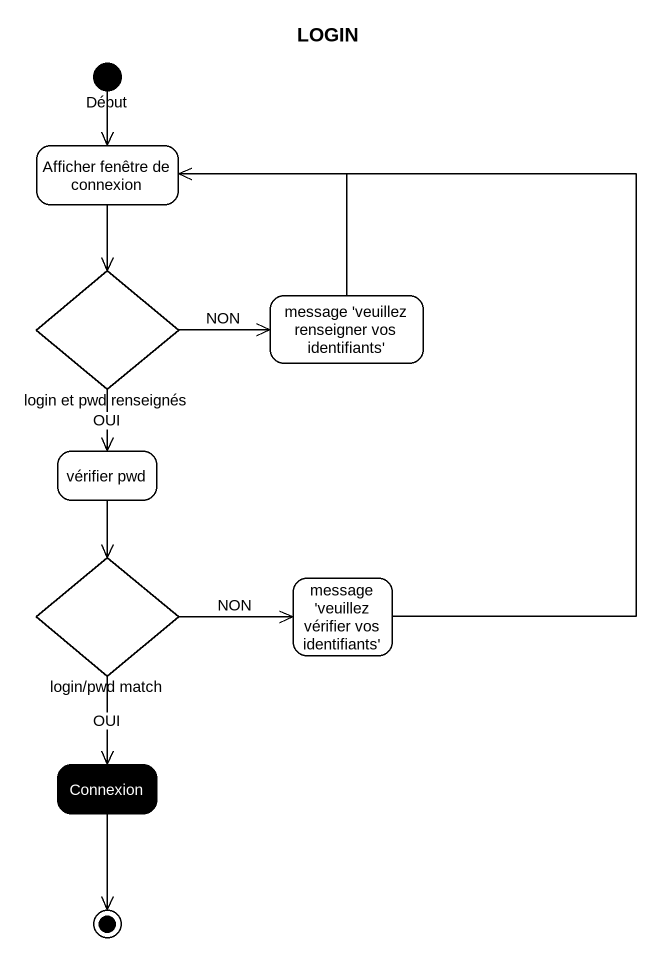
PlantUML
@startuml
title LOGIN
hide empty description
state Début <<start>>
state "Afficher fenêtre de connexion" as Afficher_fenêtre_de
state "login et pwd renseignés" as login_et_pwd_renseignés <<choice>>
state "message 'veuillez renseigner vos identifiants'" as message_veuillez_renseigner
state "vérifier pwd" as vérifier_pwd
state "login/pwd match" as login_pwd_match <<choice>>
state "message 'veuillez vérifier vos identifiants'" as message_veuillez_vérifier
state Connexion #000000
Début --> Afficher_fenêtre_de
Afficher_fenêtre_de --> login_et_pwd_renseignés
login_et_pwd_renseignés -right-> message_veuillez_renseigner : NON
login_et_pwd_renseignés --> vérifier_pwd : OUI
message_veuillez_renseigner -up-> Afficher_fenêtre_de
vérifier_pwd --> login_pwd_match
login_pwd_match -right-> message_veuillez_vérifier : NON
login_pwd_match --> Connexion : OUI
message_veuillez_vérifier -up-> Afficher_fenêtre_de
Connexion --> [*]
@enduml
